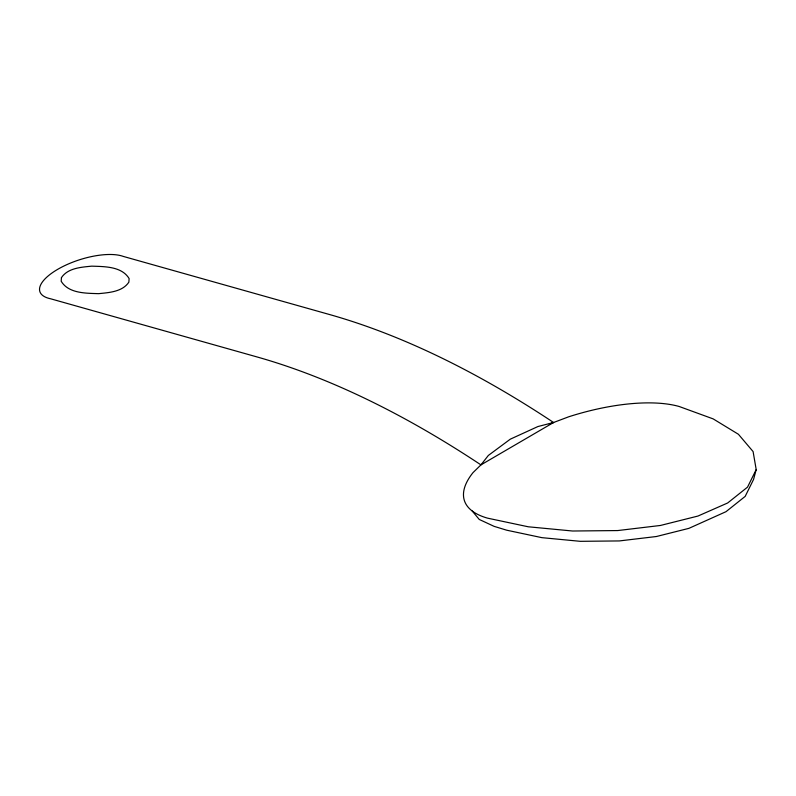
<?xml version="1.0" encoding="UTF-8"?>
<svg xmlns="http://www.w3.org/2000/svg" width="796" height="796" viewBox="0 0 796 796"><rect width="100%" height="100%" fill="white"/><g stroke="black" fill="none" stroke-linecap="round" stroke-linejoin="round"><path stroke-width="1.19" d="M549.26 424.129L568.742 416.776A124.972 47.82 -17.8 0 1 679.097 406.467L713.176 418.895L738.419 434.278L753.096 451.571L756.2 469.6L753.553 479.461L745.175 496.396L725.992 511.689L688.878 528.365L656.402 536.514L619.368 540.932L580.304 541.32L541.887 537.658L506.714 530.196L494.127 526.365L479.242 519.44L472.207 511.002M756.2 469.6L747.524 487.142L727.663 502.982L697.973 516.047L660.461 525.46L617.706 530.564L572.603 531.012L528.236 526.783L487.62 518.166A124.972 47.82 -17.8 0 1 473.003 472.635L480.943 464.884L488.346 455.451L510.306 439.163L537.907 426.547L553.588 422.497A1185.831 547.777 59.7 0 0 329.783 314.599L123.211 256.392A47.511 18.179 -17.8 0 0 57.68 269.346A47.511 18.179 -17.8 0 0 50.566 298.769L257.138 356.976A1185.831 547.777 59.7 0 1 480.943 464.884L553.588 422.497M61.441 277.625L61.183 281.237C68.556 293.535 85.878 293.217 98.585 293.664C109.122 292.59 122.375 291.834 128.852 282.182L129.121 278.58C121.738 266.282 104.425 266.6 91.709 266.153C81.172 267.217 67.919 267.983 61.441 277.625"/></g></svg>
